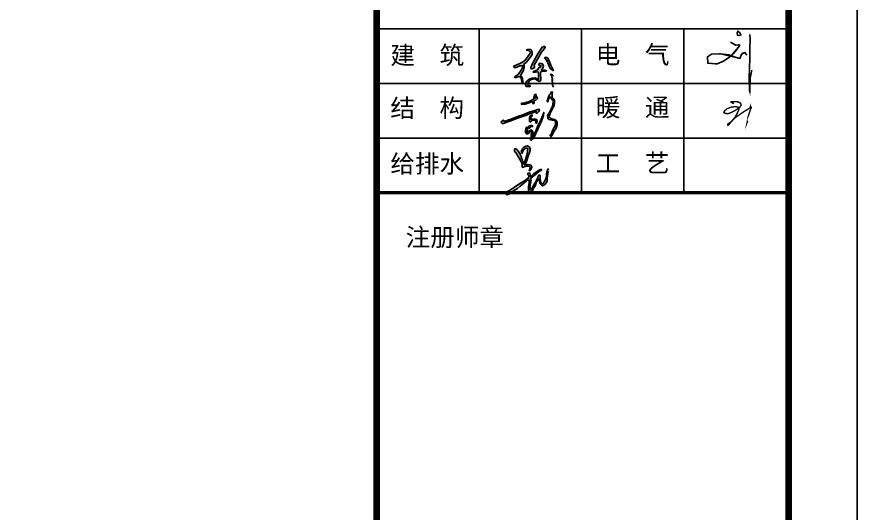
# Model space of a CAD drawing. Extents: x 32461 to 402082, y -617694 to 182569.
# Drawn here: x 247010 to 250075, y -7853 to -6043 of the extents above; entities that cross this region are included whole.
import ezdxf

# ---------------------------------------------------------------- set-up
doc = ezdxf.new("R2010")
doc.units = 0
doc.header["$LTSCALE"] = 1000
doc.header["$MEASUREMENT"] = 0
doc.layers.get('0').update_dxf_attribs({"linetype": 'CONTINUOUS'})
for name, color, linetype in [('10', 7, 'CONTINUOUS'), ('PUB_TITLE', 4, 'CONTINUOUS'), ('图框', 4, 'CONTINUOUS')]:
    doc.layers.add(name, color=color, linetype=linetype)
doc.styles.add('STYLE-黑体', font='simhei.ttf')
doc.styles.add('黑体', font='simhei.ttf', dxfattribs={"width": 0.6, "height": 4.3})

# ---------------------------------------------------------------- blocks, each defined once
blk = doc.blocks.new('新块FSGSF')
h = blk.add_hatch(color=256)
h.paths.add_polyline_path([(128529.7049399753, 83065.24337039207), (128567.9798269488, 83094.03415039819), (128626.4929574674, 83166.71042153018), (128657.359814818, 83211.13047705457), (128657.359814818, 83244.034214141), (128637.6050355294, 83283.1074029367), (128619.0849278446, 83286.80906752674), (128590.6874473293, 83283.51869542699), (128569.7587615417, 83272.76477400193), (128611.3804035183, 83264.4457382275), (128630.1101457705, 83244.53943268192), (128617.9209414927, 83215.42277529393), (128568.6793822754, 83147.61323469173), (128546.00612932, 83117.79893746006), (128495.2896291719, 83090.36977950209), (128424.8832174094, 83055.78520372303), (128384.3100172909, 83040.28175822223), (128395.0499721376, 83020.00803417404), (128423.0932193303, 83020.00803417404), (128477.9863704536, 83046.84091133579), (128513.7862311521, 83046.84091133579), (128524.2767699599, 83033.98148898683), (128495.865367611, 82980.86542247522), (128452.6517942223, 82921.63869250187), (128398.3261427718, 82886.67846078653), (128411.0844272203, 82868.99270672808), (128465.8216470814, 82888.32364683642), (128492.57292121, 82875.98474341791), (128505.7967127675, 82816.94839147764), (128511.5585023761, 82783.63336190092), (128527.6092668533, 82787.74631898126), (128521.8474772447, 82807.48856766862), (128516.9087572019, 82863.4249255422), (128498.388649517, 82893.44958301914), (128484.3956934647, 82906.61108750697), (128529.2933715649, 82975.58067436276), (128542.463224424, 83015.06517173749), (128539.5823464335, 83051.67057341398)])
h.paths.add_polyline_path([(128659.3085352516, 83078.65325281235), (128638.1331236344, 83023.42560383398), (128640.1990026874, 82997.61830325624), (128677.3851282893, 83013.10268360289), (128695.1333961934, 83020.49309941719), (128685.1322251793, 83043.03915870856), (128684.6157722299, 83055.42666620364), (128795.2097762211, 83245.6633114532), (128834.461780876, 83296.76178590363), (128848.650550545, 83313.76853087664), (128842.6968144958, 83330.77527584965), (128801.3788971604, 83316.32318109061), (128741.4679002102, 83222.9007079507)])
h.paths.add_polyline_path([(128917.1323528757, 83009.25604339752), (128965.7647478022, 82974.42493989086), (128954.4171755349, 83006.82596827946), (128929.2904516073, 83055.02248493541), (128904.1356149914, 83121.19888995224), (128881.440470457, 83160.890143695), (128853.0716070442, 83171.82548172625), (128835.2333665593, 83162.92113767468), (128870.8971026621, 83124.44492149094)])
h.paths.add_polyline_path([(128799.1246698218, 82968.3670314), (128829.9251798831, 82961.88682572228), (128868.4258090527, 82974.03721740129), (128842.0832786147, 82984.1625357561), (128788.9929040651, 82985.7825911977), (128810.8774885075, 83011.29837993726), (128819.7934141262, 83042.07935288425), (128806.4195088843, 83074.48038127285), (128771.1610528274, 83082.98564418603), (128749.681748431, 83072.45530794865), (128760.9978788759, 83052.61708994096), (128777.2086771847, 83057.47724017708), (128787.7456893599, 83035.60654802585), (128775.5875906283, 83025.07621178847), (128760.1873524115, 83027.91130478912), (128749.6503402363, 83011.7107986392), (128746.4081671235, 83000.77544451921), (128732.6289818354, 82987.41003136992), (128676.2964678006, 82964.72931954227), (128664.948929161, 82959.05913354098), (128675.0806612902, 82948.12379550975), (128733.4395419275, 82959.05913354098), (128748.0292536799, 82955.81903874649), (128747.2186935879, 82934.35336447787), (128750.4384370798, 82855.9535570904), (128750.0331906614, 82839.75305094046), (128731.3907457042, 82858.38363220844), (128693.700642999, 82872.9640990055), (128651.9578743442, 82868.10394876939), (128612.6466850825, 82853.92849985493), (128581.0356149293, 82823.55254479052), (128558.3405040225, 82791.96155216711), (128559.1510641145, 82769.28082425072), (128568.8775161977, 82744.17003730501), (128581.8461750213, 82744.17003730501), (128621.9678907474, 82737.68983162727), (128632.9101829686, 82759.1555058959), (128607.3781789949, 82759.1555058959), (128587.1146811089, 82766.85074913266), (128596.8411668197, 82797.63172207965), (128620.3468041909, 82830.84277014469), (128649.9315077418, 82849.47335141267), (128673.842425159, 82853.11846408976), (128697.7533425762, 82854.33350164877), (128729.7696927754, 82836.10793826338), (128757.3280297238, 82819.50241423087), (128784.0758402078, 82831.24778802728), (128782.0495072331, 82852.7134622959), (128778.4020540742, 82922.78067110307), (128780.8337007227, 82959.2318139626)])
h.paths.add_polyline_path([(128946.326505277, 82853.93894144568), (128954.8805304763, 82761.74793246598), (128966.5041182279, 82737.17518508607), (128982.5982959593, 82746.11074128875), (128982.5982959593, 82777.38512364321), (128975.892377362, 82842.16779349149), (128967.8452884963, 82901.58913283591), (128941.4686932818, 82922.587654517), (128918.1831486671, 82920.158496457), (128942.4078117555, 82903.06957021187)])
for p, q in [((128590.6874473293, 83283.51869542699), (128569.7587615417, 83272.76477400193)), ((128569.7587615417, 83272.76477400193), (128611.3804035183, 83264.4457382275)), ((128619.0849278446, 83286.80906752674), (128590.6874473293, 83283.51869542699)), ((128611.3804035183, 83264.4457382275), (128630.1101457705, 83244.53943268192)), ((128637.6050355294, 83283.1074029367), (128619.0849278446, 83286.80906752674)), ((128657.359814818, 83244.034214141), (128637.6050355294, 83283.1074029367)), ((128801.3788971604, 83316.32318109061), (128741.4679002102, 83222.9007079507)), ((128795.2097762211, 83245.6633114532), (128834.461780876, 83296.76178590363)), ((128842.6968144958, 83330.77527584965), (128801.3788971604, 83316.32318109061)), ((128834.461780876, 83296.76178590363), (128848.650550545, 83313.76853087664)), ((128848.650550545, 83313.76853087664), (128842.6968144958, 83330.77527584965)), ((128568.6793822754, 83147.61323469173), (128546.00612932, 83117.79893746006)), ((128567.9798269488, 83094.03415039819), (128626.4929574674, 83166.71042153018)), ((128617.9209414927, 83215.42277529393), (128568.6793822754, 83147.61323469173)), ((128630.1101457705, 83244.53943268192), (128617.9209414927, 83215.42277529393)), ((128626.4929574674, 83166.71042153018), (128657.359814818, 83211.13047705457)), ((128657.359814818, 83211.13047705457), (128657.359814818, 83244.034214141)), ((128741.4679002102, 83222.9007079507), (128659.3085352516, 83078.65325281235)), ((128684.6157722299, 83055.42666620364), (128795.2097762211, 83245.6633114532)), ((128853.0716070442, 83171.82548172625), (128835.2333665593, 83162.92113767468)), ((128835.2333665593, 83162.92113767468), (128870.8971026621, 83124.44492149094)), ((128881.440470457, 83160.890143695), (128853.0716070442, 83171.82548172625)), ((128904.1356149914, 83121.19888995224), (128881.440470457, 83160.890143695)), ((128424.8832174094, 83055.78520372303), (128384.3100172909, 83040.28175822223)), ((128384.3100172909, 83040.28175822223), (128395.0499721376, 83020.00803417404)), ((128395.0499721376, 83020.00803417404), (128423.0932193303, 83020.00803417404)), ((128423.0932193303, 83020.00803417404), (128477.9863704536, 83046.84091133579)), ((128495.2896291719, 83090.36977950209), (128424.8832174094, 83055.78520372303)), ((128477.9863704536, 83046.84091133579), (128513.7862311521, 83046.84091133579)), ((128546.00612932, 83117.79893746006), (128495.2896291719, 83090.36977950209)), ((128524.2767699599, 83033.98148898683), (128495.865367611, 82980.86542247522)), ((128513.7862311521, 83046.84091133579), (128524.2767699599, 83033.98148898683)), ((128529.2933715649, 82975.58067436276), (128542.463224424, 83015.06517173749)), ((128529.7049399753, 83065.24337039207), (128567.9798269488, 83094.03415039819)), ((128539.5823464335, 83051.67057341398), (128529.7049399753, 83065.24337039207)), ((128542.463224424, 83015.06517173749), (128539.5823464335, 83051.67057341398)), ((128659.3085352516, 83078.65325281235), (128638.1331236344, 83023.42560383398)), ((128638.1331236344, 83023.42560383398), (128640.1990026874, 82997.61830325624)), ((128640.1990026874, 82997.61830325624), (128677.3851282893, 83013.10268360289)), ((128677.3851282893, 83013.10268360289), (128695.1333961934, 83020.49309941719)), ((128685.1322251793, 83043.03915870856), (128684.6157722299, 83055.42666620364)), ((128695.1333961934, 83020.49309941719), (128685.1322251793, 83043.03915870856)), ((128749.6503402363, 83011.7107986392), (128746.4081671235, 83000.77544451921)), ((128760.1873524115, 83027.91130478912), (128749.6503402363, 83011.7107986392)), ((128771.1610528274, 83082.98564418603), (128749.681748431, 83072.45530794865)), ((128749.681748431, 83072.45530794865), (128760.9978788759, 83052.61708994096)), ((128775.5875906283, 83025.07621178847), (128760.1873524115, 83027.91130478912)), ((128760.9978788759, 83052.61708994096), (128777.2086771847, 83057.47724017708)), ((128806.4195088843, 83074.48038127285), (128771.1610528274, 83082.98564418603)), ((128787.7456893599, 83035.60654802585), (128775.5875906283, 83025.07621178847)), ((128777.2086771847, 83057.47724017708), (128787.7456893599, 83035.60654802585)), ((128777.2086771847, 83057.47724017708), (128777.2086771847, 83057.47724017708)), ((128788.9929040651, 82985.7825911977), (128810.8774885075, 83011.29837993726)), ((128819.7934141262, 83042.07935288425), (128806.4195088843, 83074.48038127285)), ((128810.8774885075, 83011.29837993726), (128819.7934141262, 83042.07935288425)), ((128870.8971026621, 83124.44492149094), (128917.1323528757, 83009.25604339752)), ((128929.2904516073, 83055.02248493541), (128904.1356149914, 83121.19888995224)), ((128917.1323528757, 83009.25604339752), (128965.7647478022, 82974.42493989086)), ((128954.4171755349, 83006.82596827946), (128929.2904516073, 83055.02248493541)), ((128452.6517942223, 82921.63869250187), (128398.3261427718, 82886.67846078653)), ((128398.3261427718, 82886.67846078653), (128411.0844272203, 82868.99270672808)), ((128411.0844272203, 82868.99270672808), (128465.8216470814, 82888.32364683642)), ((128495.865367611, 82980.86542247522), (128452.6517942223, 82921.63869250187)), ((128465.8216470814, 82888.32364683642), (128492.57292121, 82875.98474341791)), ((128484.3956934647, 82906.61108750697), (128529.2933715649, 82975.58067436276)), ((128498.388649517, 82893.44958301914), (128484.3956934647, 82906.61108750697)), ((128516.9087572019, 82863.4249255422), (128498.388649517, 82893.44958301914)), ((128676.2964678006, 82964.72931954227), (128664.948929161, 82959.05913354098)), ((128664.948929161, 82959.05913354098), (128675.0806612902, 82948.12379550975)), ((128675.0806612902, 82948.12379550975), (128733.4395419275, 82959.05913354098)), ((128675.0806612902, 82948.12379550975), (128675.0806612902, 82948.12379550975)), ((128732.6289818354, 82987.41003136992), (128676.2964678006, 82964.72931954227)), ((128746.4081671235, 83000.77544451921), (128732.6289818354, 82987.41003136992)), ((128733.4395419275, 82959.05913354098), (128748.0292536799, 82955.81903874649)), ((128748.0292536799, 82955.81903874649), (128747.2186935879, 82934.35336447787)), ((128747.2186935879, 82934.35336447787), (128750.4384370798, 82855.9535570904)), ((128778.4020540742, 82922.78067110307), (128780.8337007227, 82959.2318139626)), ((128782.0495072331, 82852.7134622959), (128778.4020540742, 82922.78067110307)), ((128780.8337007227, 82959.2318139626), (128799.1246698218, 82968.3670314)), ((128842.0832786147, 82984.1625357561), (128788.9929040651, 82985.7825911977)), ((128799.1246698218, 82968.3670314), (128829.9251798831, 82961.88682572228)), ((128829.9251798831, 82961.88682572228), (128868.4258090527, 82974.03721740129)), ((128868.4258090527, 82974.03721740129), (128842.0832786147, 82984.1625357561)), ((128941.4686932818, 82922.587654517), (128918.1831486671, 82920.158496457)), ((128918.1831486671, 82920.158496457), (128942.4078117555, 82903.06957021187)), ((128967.8452884963, 82901.58913283591), (128941.4686932818, 82922.587654517)), ((128942.4078117555, 82903.06957021187), (128946.326505277, 82853.93894144568)), ((128965.7647478022, 82974.42493989086), (128954.4171755349, 83006.82596827946)), ((128492.57292121, 82875.98474341791), (128505.7967127675, 82816.94839147764)), ((128505.7967127675, 82816.94839147764), (128511.5585023761, 82783.63336190092)), ((128511.5585023761, 82783.63336190092), (128527.6092668533, 82787.74631898126)), ((128521.8474772447, 82807.48856766862), (128516.9087572019, 82863.4249255422)), ((128527.6092668533, 82787.74631898126), (128521.8474772447, 82807.48856766862)), ((128581.0356149293, 82823.55254479052), (128558.3405040225, 82791.96155216711)), ((128558.3405040225, 82791.96155216711), (128559.1510641145, 82769.28082425072)), ((128559.1510641145, 82769.28082425072), (128568.8775161977, 82744.17003730501)), ((128612.6466850825, 82853.92849985493), (128581.0356149293, 82823.55254479052)), ((128587.1146811089, 82766.85074913266), (128596.8411668197, 82797.63172207965)), ((128607.3781789949, 82759.1555058959), (128587.1146811089, 82766.85074913266)), ((128596.8411668197, 82797.63172207965), (128620.3468041909, 82830.84277014469)), ((128651.9578743442, 82868.10394876939), (128612.6466850825, 82853.92849985493)), ((128620.3468041909, 82830.84277014469), (128649.9315077418, 82849.47335141267)), ((128649.9315077418, 82849.47335141267), (128673.842425159, 82853.11846408976)), ((128693.700642999, 82872.9640990055), (128651.9578743442, 82868.10394876939)), ((128673.842425159, 82853.11846408976), (128697.7533425762, 82854.33350164877)), ((128731.3907457042, 82858.38363220844), (128693.700642999, 82872.9640990055)), ((128697.7533425762, 82854.33350164877), (128729.7696927754, 82836.10793826338)), ((128729.7696927754, 82836.10793826338), (128757.3280297238, 82819.50241423087)), ((128750.0331906614, 82839.75305094046), (128731.3907457042, 82858.38363220844)), ((128750.4384370798, 82855.9535570904), (128750.0331906614, 82839.75305094046)), ((128757.3280297238, 82819.50241423087), (128784.0758402078, 82831.24778802728)), ((128784.0758402078, 82831.24778802728), (128782.0495072331, 82852.7134622959)), ((128946.326505277, 82853.93894144568), (128954.8805304763, 82761.74793246598)), ((128568.8775161977, 82744.17003730501), (128581.8461750213, 82744.17003730501)), ((128581.8461750213, 82744.17003730501), (128621.9678907474, 82737.68983162727)), ((128632.9101829686, 82759.1555058959), (128607.3781789949, 82759.1555058959)), ((128621.9678907474, 82737.68983162727), (128632.9101829686, 82759.1555058959)), ((128954.8805304763, 82761.74793246598), (128966.5041182279, 82737.17518508607))]:
    blk.add_line(p, q)
blk = doc.blocks.new('新块FDGHDGDG')
at = {"layer": '10'}
h = blk.add_hatch(color=256, dxfattribs=at)
h.paths.add_polyline_path([(122705.668190999, 81893.96863090264), (122751.8737621326, 81910.50538397086), (122832.9959939597, 81939.83744023362), (122874.3337105536, 81958.05898411124), (122924.7910619369, 81971.41967882117), (122953.3647606671, 81986.60556357814), (122988.0124311871, 81998.14486281475), (123009.288686669, 82006.04137110681), (123047.1295309253, 82019.6069728054), (123065.4468944296, 82026.84322523716), (123075.6771983476, 82028.97198119637), (123077.3779104501, 82017.90320912347), (123072.6922750678, 82006.8344370508), (123082.063545831, 82004.28068881476), (123087.6082143667, 82006.40944477398), (123103.3745097183, 82017.47821684642), (123112.320602457, 82029.39697347296), (123121.6918732221, 82046.4270211467), (123113.5961365327, 82061.32831286051), (123094.853595004, 82058.34957234695), (123052.6655223584, 82043.44828063267), (122974.2592236297, 82017.0532245696), (122878.6635847297, 81981.63467176579), (122818.6614205306, 81958.61678647454), (122730.2590996856, 81925.96068347147), (122679.3592160386, 81907.2268721172), (122672.2266377341, 81908.79403113917), (122647.1411342346, 81895.17151082953), (122630.2294613463, 81891.35796405835), (122626.5156614506, 81887.98838243302), (122606.2893353836, 81888.0528901894), (122604.6059774868, 81897.17884042411), (122600.7620210536, 81903.42470906739), (122590.1933101364, 81899.81986385974), (122584.657318702, 81894.53781698825), (122567.3551761997, 81880.85078892246), (122564.474378149, 81872.68486588536), (122567.1122173266, 81861.6388612559), (122576.7264469629, 81855.15393445682), (122600.0418215417, 81855.15393445682), (122662.9074295866, 81876.05065293651)])
h.paths.add_polyline_path([(123049.7934014131, 82189.14474018285), (123058.2015137933, 82193.21631798026), (123069.9069251451, 82196.53277557081), (123078.2195893973, 82202.36503565795), (123084.9530209834, 82206.6301367245), (123087.425995213, 82212.69386582047), (123091.9207343385, 82218.30224604806), (123093.2656852361, 82230.64978952584), (123085.8554396504, 82240.75094525347), (123078.6621216279, 82237.15748376836), (123071.703085375, 82229.07883592969), (123064.2841626871, 82224.1383007096), (123060.1017992534, 82232.86961525859), (123063.6507341997, 82237.96952258277), (123067.6508784806, 82245.7332207865), (123072.5274101184, 82254.6087291438), (123075.1912806034, 82262.14854748797), (123075.1912806034, 82269.69216040563), (123072.9786194507, 82275.01594759076), (123061.2037912775, 82276.34784303018), (123053.4377844874, 82275.45991273684), (123050.7739140019, 82271.24414113135), (123048.1100435145, 82263.92440807301), (123045.220568364, 82256.82476030284), (123044.1098992359, 82245.95710064628), (123042.5566978767, 82237.08159228874), (123039.0077629308, 82223.33005646843), (123037.2289569066, 82213.56661781756), (123031.2330790367, 82205.58283432754), (123023.4670722461, 82202.69895816146), (123010.364647381, 82193.82344980416), (122981.3223851155, 82181.4834954745), (122955.9158288194, 82172.27785918786), (122940.132179263, 82165.0909362174), (122924.4960404504, 82158.77297066984), (122898.1957425931, 82152.99383461679), (122868.9712611716, 82150.90681897051), (122857.2832040237, 82146.31917912274), (122858.9492077162, 82134.22207752237), (122877.3186338339, 82132.13506187609), (122914.0054234569, 82137.97491111135), (122943.394769826, 82147.98499706568), (122972.7754390929, 82156.65939300618), (122990.8064582115, 82166.66568438633), (123008.5858413563, 82173.34413445409), (123017.4798714798, 82177.08558432147), (123021.3325050171, 82173.18476235046), (123020.4127321457, 82163.99050978519), (123022.2522778879, 82152.50054000918), (123027.3110286794, 82143.99689989485), (123033.454417293, 82142.77125252358), (123041.4547058525, 82146.37609773123), (123044.5524314665, 82153.33534626773), (123044.5524314665, 82167.50807979138), (123044.9515781831, 82180.23128608655)])
h.paths.add_polyline_path([(122998.9976430284, 81912.79730660556), (122998.0952243619, 81925.88858656905), (122997.8349112845, 81943.30568077991), (123005.3753134096, 81954.22266989638), (123018.6512803258, 81967.48091111024), (123016.5687757106, 81976.83833035355), (123000.438042054, 81979.17958245118), (122989.244579751, 81969.82216320856), (122982.4851168571, 81950.84549912339), (122977.7994814748, 81934.4681181616), (122979.0403071404, 81909.20005054696), (122977.4003347578, 81895.80141009827), (122975.4393095784, 81885.3397698488), (122982.6413047025, 81880.43718036747), (122992.1253778012, 81880.43718036747), (123003.9002059745, 81889.58969261957), (123012.7334963796, 81899.06853822753), (123028.1093221167, 81902.99212764198), (123049.6979532838, 81903.64479435369), (123057.5507310997, 81901.35666629061), (123066.7137514036, 81896.1277434532), (123070.6358017605, 81884.36076978286), (123067.6942639924, 81871.61479604471), (123070.6358017605, 81859.52148901828), (123077.1783370906, 81858.53869437746), (123085.360844804, 81863.76761721511), (123088.961842366, 81885.01343649317), (123084.0506023183, 81908.22105047962), (123069.3255592748, 81917.0472293761), (123043.8148777485, 81916.72089602094), (123012.7334963796, 81915.41176802473)], flags=17)
h.paths.add_polyline_path([(122988.5764428549, 81804.42048138374), (122998.2253809012, 81807.21328777628), (123021.0982232476, 81810.00609416881), (123021.6101722983, 81821.68579263933), (123011.9525571498, 81824.73283548298), (122993.9128609276, 81824.98707193433), (122986.0340518029, 81821.68579263933), (122972.8188246051, 81815.08323404932), (122961.3824034324, 81811.78195475455), (122958.0764273573, 81802.13614789484), (122961.8856753809, 81789.43950361822), (122967.9856784809, 81782.83694502845), (122977.3916576542, 81783.59965438297), (122979.9340487053, 81791.2153642049)], flags=17)
h.paths.add_polyline_path([(122943.3340301081, 81740.14798862877), (122949.2604911565, 81757.45504019613), (122949.2604911565, 81780.68542162579), (122946.5272038495, 81796.62642658869), (122934.2230724203, 81800.26921753533), (122927.3855156028, 81792.98363564274), (122924.6435511941, 81774.31053746998), (122919.6368630184, 81752.44620264595), (122919.6368630184, 81730.5856623947), (122927.2206506552, 81709.7041222108), (122932.2446930367, 81702.80179228279), (122949.8245028229, 81704.05779624422), (122962.3802702273, 81709.7041222108), (122972.419677888, 81723.50119291962), (122982.4677626514, 81730.40352284786), (122989.9994876743, 81736.04605424026), (122998.7893925672, 81743.57448886236), (123009.4622287145, 81733.5378408911), (123007.5792974601, 81710.33022690489), (123001.305752309, 81694.64725296706), (123000.0475724372, 81667.0493169764), (122994.3987786714, 81641.95959433442), (122989.9994876743, 81625.65051570226), (122995.0235300558, 81612.47575511358), (123008.2040488441, 81611.2235457261), (123022.6514246063, 81623.76840704744), (123046.5047795419, 81652.62234699953), (123071.6163143506, 81709.07422294671), (123104.5372414612, 81781.20527825126), (123150.83826072, 81887.9542312682), (123179.3338655243, 81970.5089810844), (123184.314522394, 82016.0590462067), (123162.2399734827, 81952.00663873804), (123125.9957160917, 81875.39419165108), (123100.589159796, 81825.89018052345), (123067.0261270963, 81744.52692691114), (123049.1165874125, 81715.16451405612), (123027.423831013, 81669.80038305436), (123014.1652183025, 81648.12198235182), (123015.3713355586, 81667.79305346025), (123020.1871274789, 81697.90299737448), (123026.217713757, 81718.7769484105), (123024.2046259637, 81734.83558516571), (123016.1696289941, 81752.49932668026), (123005.7918143324, 81759.28023024363), (122993.9388922355, 81757.45504019636), (122976.1595090916, 81745.61596962105), (122967.950970069, 81733.77310447203), (122956.0980479741, 81719.19814611453), (122944.7050123117, 81722.38558819232)])
for points in [[(123271.9414778398, 81937.78568547842), (123263.7869343967, 81953.40340035263), (123268.5444097519, 81972.41623884131), (123278.7371940496, 81998.89864177647), (123291.6507928772, 82032.84987792227), (123309.3202870307, 82058.65296364104), (123335.893259638, 82120.33701439103), (123340.2320266012, 82143.93542690313), (123340.71393626, 82164.16211531655), (123339.750116942, 82185.83372388099), (123331.5560727073, 82207.50533244567), (123312.7568559111, 82223.87987543567), (123309.3834882975, 82234.95662161539), (123306.9723599711, 82257.1093827418), (123305.5266309939, 82273.0020419354), (123307.4558496615, 82286.48674462194), (123312.2749462519, 82311.53007728554), (123305.0447213342, 82313.45614999736), (123292.5134901688, 82311.04819349031), (123277.5711306757, 82281.67083160853), (123263.1106808428, 82265.778172414), (123252.0235986216, 82242.66164369805), (123243.8295543874, 82208.46836880263), (123235.6355101517, 82184.8706875252), (123235.6355101517, 82172.83090498921), (123242.3838254102, 82165.60703546758), (123243.8295543874, 82175.7200140566), (123254.4347269498, 82202.68941941619), (123261.1814621752, 82220.02699877805), (123271.304725077, 82239.7725346302), (123277.2187836142, 82242.67188098648), (123283.9228579858, 82237.00407931994), (123297.8460970516, 82213.30183145375), (123306.6136927824, 82200.420397554), (123321.0520221721, 82188.57000485592), (123324.6623945357, 82163.32192642236), (123317.9583201651, 82147.86435199011), (123312.8010967975, 82100.97610809252), (123281.5528104822, 82048.81858554663), (123262.1674019368, 82010.08141701872), (123240.222342087, 81969.1520062731), (123243.8690551789, 81933.02607755101), (123249.196921966, 81924.15327334282), (123260.4451674172, 81910.54864813242), (123308.3975485363, 81901.67657515913), (123337.4069299768, 81900.49343709991), (123351.0220628683, 81890.4374948325), (123356.942441531, 81873.87575570954), (123354.573974059, 81834.83658716822), (123346.2867079563, 81811.17675092531), (123338.5903736968, 81795.20584959717), (123326.7496163705, 81779.2356795044), (123305.4381492208, 81737.83023484441), (123300.1087024007, 81705.88916342327), (123277.0212796554, 81687.5527172116), (123279.9806789719, 81672.17411614786), (123287.0845013545, 81662.11817388044), (123294.1899037696, 81662.11817388044), (123302.4771698727, 81676.90593714983), (123320.238305863, 81714.7619676317), (123337.0466827564, 81741.51712118386), (123359.645875717, 81776.32828956464), (123373.2989293677, 81799.37900713988), (123380.3616709281, 81836.54255817685), (123380.3616709281, 81871.3537265588), (123363.0097631402, 81902.47654613358), (123348.7389171068, 81911.3040137784), (123318.8352377415, 81919.4521642066), (123303.2039844408, 81920.8100674054), (123282.1358421673, 81931.67475546635)], [(122880.6601577653, 81289.15697116291), (122876.648052868, 81317.25836069), (122862.8680807748, 81338.47919867284), (122857.1292471886, 81370.0226968306), (122844.4919631966, 81395.82934727104), (122830.720455464, 81421.06414579789), (122817.5160595994, 81444.00420523577), (122791.6828441015, 81473.25296430735), (122776.1761433194, 81483.00377257032), (122760.1023306619, 81483.00377257008), (122760.1023306619, 81468.66715185021), (122760.1023306619, 81445.15157478096), (122777.3272957788, 81429.09206688593), (122799.1145489524, 81396.12993609722), (122828.5112584602, 81349.32972215212), (122844.1279958762, 81316.29794273528), (122860.5065253606, 81286.07776855401), (122868.1921609012, 81246.32672915494), (122868.1921609012, 81231.87280547738), (122867.2864747751, 81222.38959458473), (122875.4291855582, 81214.70991664825), (122883.5634319839, 81215.16079988753), (122899.3917783085, 81224.19679325938), (122914.6530127558, 81225.72173169328), (122939.5974708442, 81229.55607208589), (122955.5866399333, 81232.74891193424), (122976.6882802444, 81228.27673671654), (122985.0087425095, 81218.69455145372), (122976.688280243, 81177.1619733989), (122972.5746030724, 81164.61788848697), (122993.9978889241, 81180.07621872847), (122997.5698472928, 81195.13865149257), (123008.2772580409, 81199.49718947153), (123013.4405153976, 81221.69310828068), (123003.1224650415, 81241.90587397924), (122982.4863643274, 81249.0393600243), (122944.4052252304, 81254.58925615603), (122913.0617137682, 81245.47261700223), (122905.9177970323, 81250.62661565517), (122922.9765090598, 81274.2715613663), (122942.3399222889, 81327.04582612266), (122958.3375557247, 81376.58799666146), (122971.1356624966, 81415.74518986701), (122984.7463474637, 81462.37311508882), (122984.7463474637, 81491.61820844145), (122973.8357921639, 81512.43948322794), (122959.9373190832, 81523.34132675178), (122946.0473103575, 81529.78565792766), (122925.6989977574, 81525.82301742633), (122912.3083860544, 81520.36842994674), (122893.9491971904, 81507.47976759731), (122884.0205072798, 81495.08964281369), (122875.5900083268, 81484.67900542126), (122863.6806589808, 81466.33942130537), (122857.7217521305, 81451.46760584696), (122859.2114788439, 81434.6163029976), (122859.2114788439, 81425.19907501552), (122872.9406647995, 81419.9424362751), (122878.7641419489, 81452.5526581947), (122892.1716823625, 81470.01980156804), (122912.503066252, 81488.02213968083), (122926.8162927917, 81494.96500842067), (122937.4475243339, 81494.96500842067), (122942.7631401038, 81494.55811378968), (122949.7123766439, 81489.65704963732), (122953.3943716446, 81478.21634565669), (122949.3060875419, 81463.50948747902), (122949.3060875419, 81440.63174523556), (122937.9215282887, 81392.47888157729), (122916.4897780843, 81327.40873214838), (122904.1318178499, 81291.48470170892), (122890.444953674, 81262.30192554861), (122884.9431220647, 81264.5710046145)], [(123254.21759535, 81160.63691939882), (123260.2272883384, 81191.58290562176), (123245.7447746708, 81186.45090127413), (123234.0724273031, 81158.45948326334), (123224.7362422795, 81122.53911854213), (123224.2707026797, 81096.41355068868), (123218.3033314757, 81061.65521838402), (123207.1303811288, 81026.39834850308), (123196.5414713705, 81011.41289581082), (123182.1097438387, 80983.91268393051), (123169.0407776759, 80972.72124873174), (123159.2390530562, 80977.61498144924), (123151.0709492043, 80983.21253190728), (123139.7625691561, 81000.969266956), (123135.5557840653, 81021.41663856435), (123130.7395653166, 81033.44385733086), (123131.3405346144, 81065.91844770571), (123133.7444118113, 81088.7741956455), (123130.130131661, 81099.59905910425), (123115.080506119, 81100.80141440898), (123104.8470993257, 81091.17890625497), (123099.5484122681, 81064.78940675038), (123081.6716917162, 81039.2796794202), (123074.0114492411, 81019.29785391202), (123050.0065347101, 80972.03575957942), (123040.213274445, 80959.89123786034), (123026.0270132479, 80936.94751270142), (123009.479196637, 80900.50661610512), (123004.4090472032, 80892.74629239112), (122996.6472324525, 80886.6758643885), (122990.2312503607, 80884.64872267123), (122984.8225266715, 80886.67586438873), (122986.8539721892, 80914.41434789126), (122986.8539721882, 80933.60804415241), (122988.9192751321, 80959.65296623114), (122996.0885849363, 81001.96267636705), (122999.195003707, 81023.67105476445), (122998.4162829244, 81043.82883470113), (122990.180464224, 81053.67495161694), (122999.5674353857, 81064.0672604237), (123014.650918358, 81073.31953112435), (123047.5688000899, 81100.03527947635), (123071.91228888, 81116.13511025746), (123093.5133262165, 81133.26500764422), (123109.9764992614, 81145.2519035002), (123124.0357951001, 81156.55697593934), (123142.8943809988, 81169.91851583568), (123152.1543868119, 81174.36869674947), (123153.8811155018, 81181.48018848946), (123146.0600502589, 81182.45526931647), (123137.2655840405, 81182.45526931554), (123125.0430535116, 81177.57253374907), (123104.0345211165, 81165.36569483488), (123080.5713254763, 81150.22994776841), (123057.5990623311, 81135.58540674279), (123042.4478645158, 81125.33239519413), (123031.2071993254, 81116.05446447644), (123009.7077342547, 81097.01472833872), (122991.3400810399, 81077.91634073065), (122992.008765189, 81085.51537288845), (122992.0087651881, 81096.67381662948), (122988.2844484072, 81115.89317291116), (122980.8442792003, 81125.18943221754), (122976.4936000491, 81132.63083852342), (122963.5981256115, 81127.57544989957), (122951.6761073126, 81125.80893845696), (122954.156163713, 81109.07127284518), (122960.9868992656, 81098.53600106089), (122965.9470120725, 81084.27636040401), (122964.7027516934, 81061.33996668298), (122957.4657270341, 81057.92351807494), (122935.534579814, 81041.0245608881), (122921.7546077129, 81031.00982098214), (122892.9334744392, 81015.36087343705), (122823.2802862809, 80969.00421130031), (122759.3236098779, 80924.66735943666), (122683.4152623807, 80877.98811417239), (122655.8637825489, 80864.47627986342), (122634.3219957091, 80838.44968637943), (122641.3304827437, 80817.43046285262), (122650.3534865831, 80811.92822104789), (122673.3934644936, 80822.93637037792), (122694.9521800303, 80838.31405481815), (122727.5145588229, 80862.71306980055), (122769.2438355806, 80888.13115418496), (122794.6876905989, 80903.38053854721), (122840.4798583081, 80940.99813043399), (122892.9927249216, 80982.7469857971), (122931.1246501357, 81015.80809093526), (122944.7945856229, 81027.3074464165), (122965.3527245913, 81027.30491417673), (122975.7233436238, 81026.5889658076), (122974.284403049, 81005.74569669718), (122971.4065218978, 80979.15458275241), (122968.5286407499, 80963.34067794008), (122964.2118190234, 80931.71653397733), (122962.0534081627, 80906.56238123661), (122960.6144675883, 80867.74976549324), (122972.8454624741, 80852.65800699082), (122990.112749374, 80851.93952638193), (123015.2942094328, 80864.8758430586), (123023.9278528844, 80885.71911215203), (123037.5977883358, 80910.15478427711), (123057.7429563906, 80940.3419670081), (123074.4431314161, 80988.88339671123), (123091.6680965312, 81025.42693339408), (123114.8688972113, 81043.53191159366), (123122.1143862228, 81013.8396007221), (123128.6404049481, 80981.25137310292), (123141.6924423976, 80966.04231164491), (123155.463950133, 80952.28120855408), (123168.5159875844, 80942.86764629165), (123186.925962586, 80954.37799890086), (123206.4870900466, 80969.31946299112), (123217.9901502897, 80990.00877196415), (123232.3710916811, 81014.14385525839), (123236.9757015221, 81049.77462830002), (123243.8995449935, 81120.38001099674), (123243.8995449935, 81135.41311802276)]]:
    blk.add_hatch(color=256, dxfattribs=at).paths.add_polyline_path(points)
for p, q in [((126005.7237453594, 83171.7317980075), (126017.7673794136, 83194.70903371659)), ((126011.1981244749, 83141.09489292395), (126005.7237453594, 83171.7317980075)), ((126037.4751442294, 83135.62415627728), (126011.1981244749, 83141.09489292395)), ((126012.2930002981, 83206.74479613232), (126046.2341508142, 83175.01395640918)), ((126061.5624123377, 83145.47169493092), (126037.4751442294, 83135.62415627728)), ((126046.2341508142, 83175.01395640918), (126061.5624123377, 83145.47169493092)), ((126190.7137824575, 83152.85274064192), (126197.2830373962, 83086.10854831093)), ((125910.4225388459, 83042.34194617195), (125987.0646046873, 82995.29283114849)), ((126197.2830373962, 83086.10854831093), (126191.8086582807, 82949.33800524741)), ((126001.2987486118, 82932.92544082459), (125949.8388267016, 82869.4637613782)), ((125987.0646046873, 82995.29283114849), (126035.239899128, 83002.95214604016)), ((126045.0937815358, 82995.29283114849), (126001.2987486118, 82932.92544082459)), ((126035.239899128, 83002.95214604016), (126045.0937815358, 82995.29283114849)), ((126077.9408144532, 82873.8405633854), (126119.5460957313, 82888.0645495631)), ((126119.5460957313, 82888.0645495631), (126146.9187495334, 82848.67474943132)), ((126191.8086582807, 82949.33800524741), (126189.6189066345, 82851.95726231579)), ((125572.1028766092, 82825.69715923921), (125632.3218051042, 82865.08731385414)), ((125577.5772557245, 82733.7875074374), (125572.1028766092, 82825.69715923921)), ((125632.3218051042, 82865.08731385414), (125763.7076621007, 82870.5580505007)), ((125808.5983290724, 82764.42405803793), (125713.3433742379, 82721.75174502155)), ((125763.7076621007, 82870.5580505007), (125886.3352707374, 82853.0515514384)), ((125900.5686564376, 82826.79144836182), (125808.5983290724, 82764.42405803793)), ((125886.3352707374, 82853.0515514384), (125991.4448662035, 82818.03819883056)), ((125949.8388267016, 82869.4637613782), (125900.5686564376, 82826.79144836182)), ((125991.4448662035, 82818.03819883056), (126047.2835331823, 82803.81385816983)), ((126047.2835331823, 82803.81385816983), (126068.0869320455, 82859.61657720758)), ((126068.0869320455, 82859.61657720758), (126077.9408144532, 82873.8405633854)), ((126189.6189066345, 82851.95726231579), (126186.5769109266, 82619.44865069527)), ((125713.3433742379, 82721.75174502155), (125577.5772557245, 82733.7875074374)), ((126186.5769109266, 82619.44865069527), (126183.500795127, 82560.28472353972)), ((126183.500795127, 82560.28472353972), (126184.2696345209, 82474.99681479204)), ((126184.2696345209, 82474.99681479204), (126191.958786683, 82371.26834419055)), ((126186.5769109266, 82447.33579476946), (126193.4964654705, 82515.71982561063)), ((126187.3457503201, 82328.24013020913), (126186.5769109266, 82447.33579476946)), ((126191.958786683, 82311.33625230263), (126187.3457503201, 82328.24013020913)), ((126191.958786683, 82371.26834419055), (126191.958786683, 82311.33625230263))]:
    blk.add_line(p, q, dxfattribs=at)
at = {"layer": '10', "const_width": 20}
for points in [[(126061.5624123377, 83145.47169493092), (126037.4751442294, 83135.62415627728), (126011.1981244749, 83141.09489292395), (126005.7237453594, 83171.7317980075), (126026.2544045756, 83193.69258444525), (126050.83713804, 83166.14258818534), (126061.5624123377, 83145.47169493092)], [(126190.7137824575, 83152.85274064192), (126197.2830373962, 83086.10854831093), (126193.1854215453, 82983.73472045339), (126187.7057954879, 82705.73259295755), (126187.3457503201, 82328.24013020913), (126191.958786683, 82311.33625230263), (126200.6153632962, 82528.87782374711), (126222.2992050381, 82633.49038651318)], [(125910.4225388459, 83042.34194617195), (125987.0646046873, 82995.29283114849), (126035.239899128, 83002.95214604016), (126041.676917168, 82990.42696167689), (125918.5129208623, 82842.33276401543), (125808.5983290724, 82764.42405803793), (125713.3433742379, 82721.75174502155), (125577.5772557245, 82733.7875074374), (125572.1028766092, 82825.69715923921), (125632.3218051042, 82865.08731385414), (125763.7076621007, 82870.5580505007), (126047.2835331823, 82803.81385816983), (126073.0138732494, 82866.72857029649), (126119.5460957313, 82888.0645495631), (126146.9187495334, 82848.67474943132)], [(125962.0784700857, 82143.58760778955), (125915.6492099799, 82163.76085965475), (125916.3220692277, 82173.84748558723), (125940.5460639987, 82173.175035981), (126019.2739332356, 82169.8128352142), (126055.6099001104, 82151.65690853563), (126066.3761031535, 82122.74190631835), (126044.1707872543, 82091.80960254674), (125993.0313101569, 82052.80797439697), (125926.4154130239, 82016.49612103985), (125879.313243106, 81999.01264396752), (125833.556842248, 82000.35751954769), (125811.3515769131, 82013.13392027305), (125821.4448701441, 82036.66937290481), (125865.1825921303, 82072.3087766557), (125923.0509650921, 82093.1544781269), (125987.6482339175, 82100.55132926675), (126024.6570600392, 82089.7922773601), (126034.7504038354, 82068.27412628266), (126026.6757389111, 82043.3937980705), (126003.1246539522, 81994.30554398824), (125972.8446731297, 81939.16533797863), (125923.7238749042, 81886.71488312935), (125888.7336770892, 81840.9888298139), (125872.5843472416, 81826.86755350837), (125867.2012710022, 81844.35105421278), (125923.7238749042, 81882.0077831503), (125984.9566452326, 81945.21731353807), (126112.8054138236, 82031.28984695161), (126212.3928298997, 82092.4820285209), (126215.0843680194, 82085.75762698706), (126202.9723959155, 82070.2914514693), (126194.2248211801, 82083.74030180066), (126200.2808072316, 82100.55132926675), (126202.2994861035, 82058.85994995642), (126167.9821981015, 81957.32124102511), (126150.487099194, 81863.85185647174), (126162.5991218612, 81894.78418387542)]]:
    blk.add_lwpolyline(points, dxfattribs=at)
at = {"layer": '10'}
for points in [[(122924.4960404504, 82158.7729706695), (122898.1957425931, 82152.99383461656), (122868.9712611716, 82150.90681897028), (122857.2832040237, 82146.31917912263), (122858.9492077162, 82134.22207752225), (122877.3186338339, 82132.13506187586), (122914.0054234569, 82137.97491111123), (122943.394769826, 82147.98499706521), (122972.7754390929, 82156.65939300595), (122990.8064582115, 82166.6656843861), (123008.5858413568, 82173.34413445398), (123017.4798714798, 82177.08558432123), (123017.4798714798, 82177.08558432123), (123021.3325050171, 82173.18476235023), (123020.4127321457, 82163.9905097853), (123022.2522778879, 82152.50054000883), (123027.3110286794, 82143.9968998945), (123033.454417293, 82142.77125252335), (123041.4547058525, 82146.37609773112), (123044.5524314665, 82153.3353462675), (123044.5524314665, 82167.50807979255), (123044.9515781831, 82180.23128608632), (123049.7934014131, 82189.14474018262), (123058.2015137933, 82193.21631798003), (123069.9069251451, 82196.53277557058), (123078.2195893973, 82202.36503565806), (123084.9530209834, 82206.63013672427), (123087.425995213, 82212.69386582047), (123091.9207343385, 82218.30224604794), (123093.2656852361, 82230.6497895256), (123085.8554396504, 82240.75094525324), (123078.6621216279, 82237.15748376813), (123071.703085375, 82229.07883592969), (123064.2841626871, 82224.13830070937), (123064.2841626871, 82224.13830070937), (123064.2841626871, 82224.13830070937), (123060.1017992534, 82232.86961525847), (123063.6507341997, 82237.96952258254), (123067.6508784802, 82245.7332207865), (123072.5274101184, 82254.6087291438), (123075.1912806034, 82262.14854748774), (123075.1912806034, 82269.69216040551), (123072.9786194507, 82275.01594759052), (123061.2037912775, 82276.34784302994), (123053.4377844874, 82275.45991273673), (123050.7739140019, 82271.24414113112), (123048.110043515, 82263.9244080743), (123045.220568364, 82256.82476030273), (123044.1098992359, 82245.95710064651), (123042.5566978771, 82237.0815922892), (123039.0077629308, 82223.33005646797), (123037.2289569066, 82213.56661781733), (123031.2330790367, 82205.58283432719), (123023.4670722461, 82202.69895816123), (123010.364647381, 82193.82344980392), (122981.3223851146, 82181.48349547392), (122955.9158288189, 82172.2778591874), (122940.132179263, 82165.09093621693), (122924.4960404504, 82158.7729706695)], [(123271.304725077, 82239.77253463009), (123261.1814621747, 82220.026998777), (123254.4347269488, 82202.6894194312), (123243.8295543874, 82175.7200140566), (123242.3838254102, 82165.60703546734), (123235.6355101517, 82172.83090498886), (123235.6355101517, 82184.87068752485), (123243.8295543874, 82208.46836880146), (123252.0235986216, 82242.6616436977), (123263.1106808428, 82265.77817241376), (123277.5711306757, 82281.67083160818), (123292.5134901688, 82311.04819349007), (123305.0447213342, 82313.45614999725), (123312.2749462519, 82311.53007728531), (123307.4558496615, 82286.48674462264), (123305.5266309939, 82273.0020419354), (123306.9723599711, 82257.10938274086), (123309.3834882975, 82234.95662161562), (123312.7568559111, 82223.87987543544), (123331.5560727073, 82207.50533244555), (123339.750116942, 82185.83372388076), (123340.71393626, 82164.16211531585), (123340.2320266007, 82143.93542690243), (123335.893259638, 82120.33701439091), (123309.3202870307, 82058.65296364058), (123291.6507928772, 82032.84987792239), (123278.7371940482, 81998.89864177624), (123268.5444097519, 81972.41623884143), (123263.7869343967, 81953.40340035252), (123271.9414778398, 81937.7856854783), (123282.1358421678, 81931.67475546588), (123303.2039844408, 81920.81006740517), (123318.8352377415, 81919.45216420636), (123348.7389171068, 81911.30401377828), (123363.0097631402, 81902.47654613334), (123380.3616709281, 81871.35372655856), (123380.3616709281, 81836.54255817662), (123373.2989293672, 81799.37900713942), (123359.6458757166, 81776.32828956383), (123337.0466827564, 81741.51712118188), (123320.238305863, 81714.76196763135), (123302.4771698727, 81676.90593714925), (123294.1899037696, 81662.1181738801), (123287.0845013545, 81662.1181738801), (123279.9806789719, 81672.17411614762), (123277.0212796549, 81687.55271721148), (123300.1087024007, 81705.88916342304), (123305.4381492208, 81737.83023484441), (123326.7496163701, 81779.23567950394), (123338.5903736968, 81795.20584959717), (123346.2867079563, 81811.17675092554), (123354.573974059, 81834.83658716799), (123356.942441531, 81873.8757557093), (123351.0220628683, 81890.43749483215), (123337.4069299768, 81900.49343709968), (123308.3975485363, 81901.6765751589), (123260.4451674172, 81910.5486481323), (123249.196921966, 81924.15327334235), (123243.8690551789, 81933.0260775509), (123240.222342087, 81969.15200627287), (123262.1674019364, 82010.08141701604), (123281.5528104822, 82048.81858554581), (123312.8010967975, 82100.97610809229), (123317.9583201651, 82147.86435198999), (123324.6623945357, 82163.32192642224), (123321.0520221721, 82188.57000485546), (123306.6136927824, 82200.42039755377), (123297.8460970512, 82213.30183145328), (123283.9228579854, 82237.00407931983), (123277.2187836142, 82242.67188098613), (123271.304725077, 82239.77253463009)], [(122672.2266377341, 81908.79403113894), (122647.1411342346, 81895.17151082942), (122630.2294613463, 81891.357964058), (122626.5156614506, 81887.9883824329), (122606.2893353836, 81888.05289018917), (122604.6059774868, 81897.17884042388), (122600.7620210536, 81903.42470906716), (122590.1933101364, 81899.8198638595), (122584.6573187029, 81894.53781698825), (122567.3551761997, 81880.85078892234), (122564.474378149, 81872.684865885), (122567.1122173266, 81861.63886125566), (122576.7264469629, 81855.15393445658), (122600.0418215417, 81855.15393445658), (122662.9074295866, 81876.05065293628), (122705.6681909999, 81893.96863090241), (122751.8737621293, 81910.50538396841), (122832.9959939597, 81939.83744023315), (122874.3337105536, 81958.05898411124), (122924.7910619373, 81971.41967882094), (122953.3647606671, 81986.6055635779), (122988.0124311871, 81998.14486281428), (123009.2886866648, 82006.04137110471), (123047.1295309262, 82019.60697280493), (123065.4468944296, 82026.84322523692), (123075.6771983476, 82028.97198119614), (123077.3779104501, 82017.90320912324), (123072.6922750678, 82006.83443705045), (123082.063545831, 82004.28068881453), (123087.6082143667, 82006.40944477374), (123103.3745097183, 82017.47821684653), (123112.320602457, 82029.39697347285), (123121.6918732221, 82046.42702114658), (123113.5961365327, 82061.32831286028), (123094.8535950044, 82058.34957234672), (123052.6655223598, 82043.44828063302), (122974.2592236302, 82017.05322456901), (122878.6635847315, 81981.63467176555), (122818.6614205311, 81958.61678647442), (122730.2590996544, 81925.96068347228), (122679.3592160386, 81907.22687211685), (122672.2266377341, 81908.79403113894)], [(122919.6368630184, 81730.58566239459), (122919.6368630184, 81752.44620264549), (122924.6435511941, 81774.31053746952), (122927.3855156028, 81792.98363564251), (122934.2230724203, 81800.26921753521), (122946.5272038495, 81796.62642658845), (122949.2604911565, 81780.68542162556), (122949.2604911565, 81757.45504019602), (122943.3340301081, 81740.14798862854), (122944.7050123117, 81722.3855881922), (122956.0980479741, 81719.19814611418), (122967.950970069, 81733.7731044725), (122976.1595090916, 81745.61596962082), (122993.9388922355, 81757.45504019602), (123005.7918143324, 81759.28023024328), (123016.1696289941, 81752.49932668015), (123024.2046259637, 81734.83558516524), (123026.217713757, 81718.7769484105), (123020.1871274789, 81697.90299737424), (123015.3713355586, 81667.79305346025), (123014.1652183025, 81648.1219823517), (123027.423831013, 81669.8003830546), (123049.1165874135, 81715.16451405588), (123067.0261270963, 81744.52692691091), (123100.589159796, 81825.89018052298), (123125.9957160917, 81875.39419165085), (123162.2399734827, 81952.00663873757), (123184.314522394, 82016.05904620647), (123179.3338655243, 81970.50898108428), (123150.83826072, 81887.95423126774), (123104.5372414608, 81781.20527825056), (123071.6163143492, 81709.07422294322), (123046.5047795419, 81652.62234699965), (123022.6514246063, 81623.7684070472), (123008.2040488441, 81611.22354572586), (122995.0235300558, 81612.47575511347), (122989.9994876743, 81625.65051570203), (122994.3987786719, 81641.95959433407), (123000.0475724372, 81667.04931697593), (123001.305752309, 81694.64725296694), (123007.5792974601, 81710.33022690465), (123007.5792974601, 81710.33022690465), (123009.4622287145, 81733.53784089076), (122998.7893925672, 81743.57448886213), (122989.9994876743, 81736.04605423991), (122982.4677626514, 81730.4035228474), (122972.419677888, 81723.50119291939), (122962.3802702273, 81709.70412221045), (122949.8245028229, 81704.05779624399), (122932.2446930367, 81702.80179228255), (122927.2206506552, 81709.70412221045), (122919.6368630184, 81730.58566239459)], [(122998.0952243619, 81925.88858656812), (122997.8349112845, 81943.30568077968), (123005.3753134096, 81954.2226698965), (123018.6512803258, 81967.48091111), (123016.5687757106, 81976.83833035344), (123000.438042054, 81979.17958245095), (122989.244579751, 81969.82216320845), (122982.4851168571, 81950.84549912269), (122977.7994814748, 81934.46811816137), (122979.0403071404, 81909.20005054626), (122977.4003347578, 81895.80141009757), (122975.4393095784, 81885.33976984856), (122982.6413047025, 81880.43718036724), (122992.1253778012, 81880.43718036724), (123003.9002059745, 81889.58969261922), (123012.7334963796, 81899.06853822741), (123028.1093221167, 81902.99212764186), (123049.6979532838, 81903.64479435334), (123057.5507310997, 81901.35666629038), (123066.7137514036, 81896.12774345285), (123070.6358017605, 81884.36076978262), (123067.6942639924, 81871.6147960446), (123070.6358017605, 81859.52148901805), (123077.1783370906, 81858.53869437735), (123085.360844804, 81863.76761721488), (123088.961842366, 81885.01343649329), (123084.0506023183, 81908.22105047939), (123069.3255592748, 81917.04722937598), (123043.814877749, 81916.72089602059), (123012.7334963796, 81915.4117680245), (122998.9976430284, 81912.79730660532), (122998.0952243619, 81925.88858656812)], [(122872.940664799, 81419.94243627533), (122878.7641419489, 81452.55265819494), (122892.1716823639, 81470.01980156804), (122912.5030662502, 81488.02213967967), (122926.8162927926, 81494.96500842067), (122937.4475243334, 81494.96500842067), (122942.7631401038, 81494.55811378991), (122949.7123766444, 81489.65704963685), (122953.3943716446, 81478.21634565646), (122949.3060875419, 81463.50948747949), (122949.3060875419, 81440.63174523579), (122937.9215282877, 81392.4788815745), (122916.4897780787, 81327.40873214838), (122904.131817848, 81291.48470170659), (122890.444953674, 81262.30192554861), (122884.9431220643, 81264.57100461473), (122880.6601577648, 81289.15697116291), (122876.6480528685, 81317.25836068977), (122862.8680807748, 81338.47919867237), (122857.1292471886, 81370.0226968306), (122844.4919631989, 81395.82934727034), (122830.7204554612, 81421.0641457972), (122817.5160595989, 81444.00420523624), (122791.6828441015, 81473.25296430735), (122776.1761433194, 81483.00377257008), (122760.1023306619, 81483.00377257008), (122760.1023306619, 81468.66715185021), (122760.1023306619, 81445.1515747805), (122777.3272957793, 81429.0920668857), (122799.1145489538, 81396.12993609652), (122828.5112584611, 81349.32972215305), (122844.1279958762, 81316.29794273365), (122860.5065253606, 81286.07776855378), (122868.1921609012, 81246.32672915448), (122868.1921609012, 81231.87280547808), (122867.2864747751, 81222.38959458497), (122875.4291855582, 81214.70991664825), (122883.5634319839, 81215.16079988753), (122899.3917783075, 81224.19679325915), (122914.6530127572, 81225.72173169398), (122939.5974708391, 81229.55607208636), (122955.5866399329, 81232.74891193424), (122976.6882802444, 81228.27673671654), (122985.0087425095, 81218.69455145372), (122976.6882802444, 81177.16197340193), (122972.5746030724, 81164.61788848651), (122993.9978889241, 81180.07621872824), (122997.5698472928, 81195.13865149257), (123008.2772580414, 81199.49718947153), (123013.4405153976, 81221.69310827999), (123003.122465041, 81241.90587397947), (122982.4863643265, 81249.0393600243), (122944.40522523, 81254.58925615603), (122913.0617137682, 81245.47261700223), (122905.9177970323, 81250.62661565517), (122922.9765090608, 81274.2715613677), (122942.339922288, 81327.04582612685), (122958.3375557377, 81376.58799667962), (122971.1356624975, 81415.74518986142), (122984.7463474637, 81462.37311508789), (122984.7463474637, 81491.61820844121), (122973.8357921639, 81512.43948322794), (122959.9373190827, 81523.34132675201), (122946.0473103575, 81529.78565792742), (122925.6989977579, 81525.82301742656), (122912.3083860549, 81520.36842994674), (122893.9491971909, 81507.47976759661), (122884.0205072249, 81495.08964281136), (122875.5900083282, 81484.6790054187), (122863.6806589812, 81466.33942130583), (122857.7217521305, 81451.46760584673), (122859.2114788439, 81434.61630299574), (122859.2114788439, 81425.19907501576), (122872.940664799, 81419.94243627533), (122872.940664799, 81419.94243627533)]]:
    blk.add_lwpolyline(points, close=True, dxfattribs=at)
for points in [[(122988.5764428549, 81804.42048138363), (122979.9340487053, 81791.21536420466), (122977.3916576542, 81783.59965438274), (122967.9856784809, 81782.8369450281), (122961.8856753809, 81789.43950361799), (122958.0764273573, 81802.13614789449), (122961.3824034324, 81811.7819547542), (122972.8188246051, 81815.0832340492), (122986.0340518034, 81821.6857926391), (122993.9128609276, 81824.9870719341), (123011.9525571498, 81824.73283548275), (123021.6101722983, 81821.6857926391), (123021.0982232476, 81810.00609416846), (122998.2253809012, 81807.21328777605), (122988.5764428549, 81804.42048138363), (122988.5764428549, 81804.42048138363)], [(123254.21759535, 81160.63691939882), (123243.8995449935, 81135.41311802392), (123243.8995449935, 81120.38001099977), (123236.9757015207, 81049.77462831166), (123232.3710916811, 81014.14385526118), (123217.9901502897, 80990.00877195227), (123206.487090048, 80969.31946299181), (123186.9259625855, 80954.3779989018), (123168.5159875844, 80942.86764629118), (123155.4639501349, 80952.28120855338), (123141.6924423972, 80966.04231164328), (123128.6404049476, 80981.25137310292), (123122.1143862242, 81013.83960071791), (123114.8688972113, 81043.53191159343), (123091.6680965312, 81025.42693339431), (123074.4431314152, 80988.88339671333), (123057.7429563906, 80940.3419670081), (123037.5977883423, 80910.1547842848), (123023.9278528817, 80885.7191121497), (123015.2942094324, 80864.87584305837), (122990.1127493727, 80851.93952638193), (122972.8454624741, 80852.65800699082), (122960.6144675883, 80867.74976549394), (122962.0534081632, 80906.56238124034), (122964.2118190248, 80931.71653398432), (122968.5286407494, 80963.34067792541), (122971.4065218992, 80979.1545827545), (122974.284403049, 81005.74569671627), (122975.7233436238, 81026.5889658076), (122965.3527245904, 81027.30491417673), (122944.794585622, 81027.3074464165), (122931.1246501599, 81015.80809095714), (122892.9927249277, 80982.74698579896), (122840.4798583012, 80940.99813042095), (122794.6876905961, 80903.38053854441), (122769.2438354907, 80888.13115419334), (122727.5145588206, 80862.71306979682), (122694.9521800471, 80838.31405483608), (122673.3934644931, 80822.93637037653), (122650.3534865831, 80811.92822104789), (122641.3304827433, 80817.43046285331), (122634.3219957082, 80838.44968637943), (122655.8637825489, 80864.47627986249), (122683.4152623788, 80877.9881141696), (122759.3236098807, 80924.66735943945), (122823.2802862544, 80969.00421129589), (122892.9334744332, 81015.36087343565), (122921.754607712, 81031.00982098191), (122935.5345798042, 81041.02456089717), (122957.4657270369, 81057.92351807447), (122964.7027516924, 81061.33996668344), (122965.947012072, 81084.2763604054), (122960.986899267, 81098.53600106019), (122954.1561637139, 81109.07127284494), (122951.6761073121, 81125.8089384572), (122963.598125611, 81127.57544989864), (122976.4936000491, 81132.63083852388), (122980.844279199, 81125.189432218), (122988.2844484072, 81115.89317291163), (122992.0087651886, 81096.67381662552), (122992.0087651886, 81085.51537288379), (122991.3400810389, 81077.91634073065), (123009.7077342589, 81097.01472834244), (123031.2071993184, 81116.05446447668), (123042.4478645158, 81125.33239519622), (123057.5990623325, 81135.58540674162), (123080.571325392, 81150.22994772255), (123104.0345211179, 81165.36569483418), (123125.0430535111, 81177.57253374977), (123137.2655840409, 81182.45526931601), (123146.0600502603, 81182.45526931601), (123153.8811155018, 81181.48018848946), (123152.1543868119, 81174.36869674924), (123142.8943809956, 81169.91851583545), (123124.0357951094, 81156.55697594144), (123109.9764992567, 81145.2519035044), (123093.51332621, 81133.26500763281), (123071.9122888749, 81116.13511025955), (123047.5688000909, 81100.03527947402), (123014.650918352, 81073.31953112085), (122999.5674353843, 81064.067260423), (122990.1804642231, 81053.67495161717), (122998.4162829244, 81043.82883470182), (122999.195003707, 81023.67105476352), (122996.0885849367, 81001.96267636798), (122988.9192751316, 80959.65296622904), (122986.8539721882, 80933.60804415846), (122986.8539721882, 80914.41434789405), (122984.8225266715, 80886.67586438873), (122990.2312503616, 80884.64872267123), (122996.6472324534, 80886.67586438873), (123004.4090472018, 80892.74629238996), (123009.4791966384, 80900.50661610885), (123026.0270132488, 80936.94751270305), (123040.2132744464, 80959.89123785988), (123050.0065347115, 80972.03575957942), (123074.0114492421, 81019.29785391482), (123081.6716917148, 81039.27967941834), (123099.5484122672, 81064.78940674968), (123104.8470993257, 81091.17890625497), (123115.0805061199, 81100.80141440852), (123130.130131661, 81099.59905910448), (123133.7444118108, 81088.7741956455), (123131.3405346154, 81065.91844770641), (123130.7395653162, 81033.44385733016), (123135.5557840644, 81021.41663856714), (123139.7625691561, 81000.9692669546), (123151.0709492038, 80983.21253190728), (123159.2390530548, 80977.61498144994), (123169.0407776759, 80972.72124873174), (123182.1097438387, 80983.91268392935), (123196.5414713687, 81011.41289580453), (123207.1303811283, 81026.39834850308), (123218.3033314739, 81061.65521837937), (123224.2707026806, 81096.41355069078), (123224.736242279, 81122.53911854353), (123234.0724273031, 81158.45948326754), (123245.7447746708, 81186.45090127343), (123260.2272883393, 81191.58290562176)]]:
    blk.add_lwpolyline(points, dxfattribs=at)
blk.add_blockref('新块FSGSF', (-5640.924035239441, -351.0205345569993), dxfattribs=at)

msp = doc.modelspace()

# ---------------------------------------------------------------- linework, layer by layer
at = {"layer": 'PUB_TITLE'}
msp.add_lwpolyline([(231499.904216147, -12206.82513336113), (250074.904216147, -12206.82513336113), (250074.904216147, -1706.825133361133), (231499.904216147, -1706.825133361133)], close=True, dxfattribs=at)
at = {"layer": 'PUB_TITLE', "const_width": 25}
msp.add_lwpolyline([(232124.904216147, -11956.82513336113), (249824.904216147, -11956.82513336113), (249824.904216147, -1956.825133361133), (232124.904216147, -1956.825133361133)], close=True, dxfattribs=at)
at = {"layer": '图框', "color": 0}
for p, q in [((248322.5952587627, -6086.887443293308), (249824.904216147, -6086.887443293308)), ((248322.5952587627, -6286.087443293232), (249824.904216147, -6286.087443293232)), ((248322.5952587627, -6485.287443293302), (249824.904216147, -6485.287443293302)), ((248322.5952587627, -6684.487443293314), (249824.904216147, -6684.487443293314))]:
    msp.add_line(p, q, dxfattribs=at)
at = {"layer": '图框', "color": 4, "const_width": 24.64762925511484}
msp.add_lwpolyline([(248322.5952587629, -1956.825133361133), (249824.9042161472, -1956.825133361133), (249824.9042161472, -11956.82513336113), (248322.5952587629, -11956.82513336113)], close=True, dxfattribs=at)
at = {"layer": '图框', "color": 0, "const_width": 12.5}
for points in [[(248322.5952587629, -4144.687443293144), (249824.9042161472, -4144.687443293144), (249824.9042161472, -6684.487443293307), (248322.5952587629, -6684.487443293307)], [(248322.5952587627, -4144.687443293151), (249824.904216147, -4144.687443293151), (249824.904216147, -6684.487443293314), (248322.5952587627, -6684.487443293314)]]:
    msp.add_lwpolyline(points, close=True, dxfattribs=at)
at = {"layer": '图框', "color": 0}
for points in [[(248696.0952587627, -6684.487443293314), (248696.0952587627, -6086.887443293308)], [(249069.5952587627, -6684.487443293314), (249069.5952587627, -6086.887443293308)], [(249443.0952587627, -6684.487443293314), (249443.0952587627, -6086.887443293308)]]:
    msp.add_lwpolyline(points, dxfattribs=at)
at = {"layer": '图框', "color": 0, "const_width": 10.0845}
msp.add_lwpolyline([(248322.5952587627, -6684.487443293314), (249824.904216147, -6684.487443293314)], dxfattribs=at)

# ---------------------------------------------------------------- block references
at = {"xscale": 0.25, "yscale": 0.25, "zscale": 0.25}
msp.add_blockref('新块FDGHDGDG', (218135.3953713184, -26895.89901331512), dxfattribs=at)

# ---------------------------------------------------------------- texts
at = {"layer": '图框', "color": 0, "style": 'STYLE-黑体'}
for s, p in [('建  筑', (248372.0993895132, -6216.384850024901)), ('电  气', (249121.3804060501, -6214.221025010818)), ('结  构', (248372.0993895132, -6408.745371747689)), ('暖  通', (249121.3804060501, -6406.581546733578)), ('给排水', (248372.0993895132, -6611.945065724038)), ('工  艺', (249121.3804060501, -6609.781240314202))]:
    msp.add_text(s, height=65.735999999044, dxfattribs=at).set_placement(p)
at = {"layer": '图框', "color": 4, "style": '黑体'}
msp.add_text('注册师章', height=65.736, dxfattribs=at).set_placement((248428.0563249442, -6879.619412200416))

doc.saveas('drawing.dxf')
